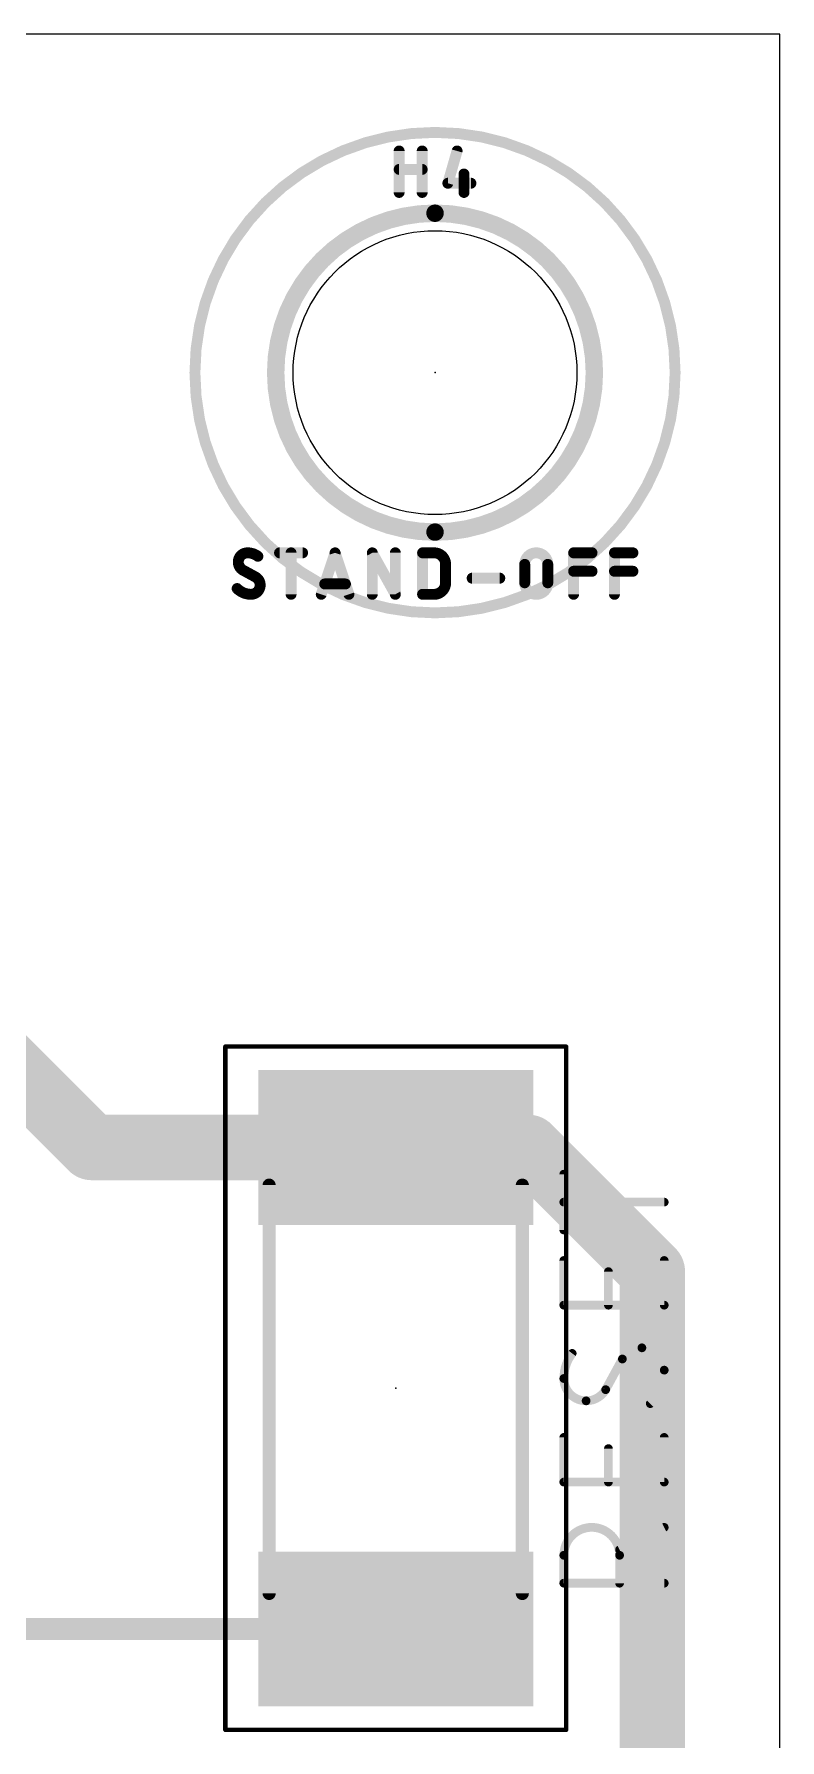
# Model space of a CAD drawing. Extents: x 0 to 6.01, y 0 to 3.
# Drawn here: x 5.658 to 6, y 2.219 to 3 of the extents above; entities that cross this region are included whole.
import ezdxf

# ---------------------------------------------------------------- set-up
doc = ezdxf.new("R2010")
doc.units = 0
for name, color, linetype in [('1', 12, 'CONTINUOUS'), ('20', 31, 'CONTINUOUS'), ('23', 53, 'CONTINUOUS'), ('25', 253, 'CONTINUOUS'), ('27', 253, 'CONTINUOUS'), ('39', 12, 'CONTINUOUS'), ('41', 12, 'CONTINUOUS'), ('42', 132, 'CONTINUOUS'), ('51', 253, 'CONTINUOUS')]:
    doc.layers.add(name, color=color, linetype=linetype)

# ---------------------------------------------------------------- blocks, each defined once
blk = doc.blocks.new('RECT')
blk.add_solid([(-0.5, -0.5), (0.5, -0.5), (-0.5, 0.5), (0.5, 0.5)])

msp = doc.modelspace()

# ---------------------------------------------------------------- linework, layer by layer
at = {"layer": '1'}
for points, const_width in [([(5.684764, 2.490236), (5.63, 2.545)], 0.03), ([(5.824, 2.490236), (5.684764, 2.490236)], 0.03), ([(5.884764, 2.490236), (5.824, 2.490236)], 0.03), ([(5.941528, 2.433472), (5.884764, 2.490236)], 0.03), ([(5.941528, 2.433472), (5.941528, 2.14)], 0.03), ([(5.824, 2.269764), (5.161236, 2.269764)], 0.01)]:
    msp.add_lwpolyline(points, dxfattribs=dict(at, const_width=const_width))
for points, const_width in [([(5.684764, 2.497736, 1), (5.684764, 2.482736)], 0.015), ([(5.67946, 2.484933, 1), (5.690067, 2.49554)], 0.015), ([(5.824, 2.497736, 1), (5.824, 2.482736)], 0.015), ([(5.824, 2.482736, 1), (5.824, 2.497736)], 0.015), ([(5.890067, 2.49554, 1), (5.87946, 2.484933)], 0.015), ([(5.884764, 2.482736, 1), (5.884764, 2.497736)], 0.015), ([(5.949028, 2.433472, 1), (5.934028, 2.433472)], 0.015), ([(5.936224, 2.428169, 1), (5.946831, 2.438776)], 0.015), ([(5.824, 2.267264, 1), (5.824, 2.272264)], 0.005)]:
    msp.add_lwpolyline(points, format="xyb", dxfattribs=dict(at, const_width=const_width))
at = {"layer": '20'}
for p, q in [((6, 3), (0, 3)), ((6, 0), (6, 3))]:
    msp.add_line(p, q, dxfattribs=at)
msp.add_circle((5.842, 2.845), 0.065, dxfattribs=at)
at = {"layer": '23'}
for p in [(5.842, 2.845), (5.824, 2.38)]:
    msp.add_point(p, dxfattribs=at)
at = {"layer": '25'}
for points, const_width in [([(5.825562, 2.9275), (5.825562, 2.9465)], 0.005), ([(5.836118, 2.9465), (5.836118, 2.9275)], 0.005), ([(5.852104, 2.9465), (5.847882, 2.931722)], 0.005), ([(5.825562, 2.938055), (5.836118, 2.938055)], 0.005), ([(5.855271, 2.935944), (5.855271, 2.9275)], 0.005), ([(5.847882, 2.931722), (5.858438, 2.931722)], 0.005), ([(5.901, 2.452445), (5.901, 2.478)], 0.004), ([(5.947, 2.465222), (5.901, 2.465222)], 0.004), ([(5.901, 2.418033), (5.901, 2.438478)], 0.004), ([(5.947, 2.438478), (5.947, 2.418033)], 0.004), ([(5.921445, 2.418033), (5.921445, 2.433367)], 0.004), ([(5.947, 2.418033), (5.901, 2.418033)], 0.004), ([(5.927833, 2.393389), (5.920167, 2.379333)], 0.004), ([(5.901, 2.337034), (5.901, 2.357478)], 0.004), ([(5.947, 2.357478), (5.947, 2.337034)], 0.004), ([(5.921445, 2.337034), (5.921445, 2.352367)], 0.004), ([(5.947, 2.337034), (5.901, 2.337034)], 0.004), ([(5.947, 2.31629), (5.926556, 2.306068)], 0.004), ([(5.901, 2.290735), (5.901, 2.303512)], 0.004), ([(5.926556, 2.303512), (5.926556, 2.290735)], 0.004), ([(5.947, 2.290735), (5.901, 2.290735)], 0.004)]:
    msp.add_lwpolyline(points, dxfattribs=dict(at, const_width=const_width))
for points, const_width in [([(5.826812, 2.9465, 1), (5.824312, 2.9465)], 0.0025), ([(5.837368, 2.9465, 1), (5.834868, 2.9465)], 0.0025), ([(5.853306, 2.946157, 1), (5.850903, 2.946843)], 0.0025), ([(5.825562, 2.939305, 1), (5.825562, 2.936805)], 0.0025), ([(5.836118, 2.936805, 1), (5.836118, 2.939305)], 0.0025), ([(5.856521, 2.935944, 1), (5.854021, 2.935944)], 0.0025), ([(5.847882, 2.932972, 1), (5.847882, 2.930472)], 0.0025), ([(5.84668, 2.932066, 1), (5.849084, 2.931379)], 0.0025), ([(5.858438, 2.930472, 1), (5.858438, 2.932972)], 0.0025), ([(5.824312, 2.9275, 1), (5.826812, 2.9275)], 0.0025), ([(5.834868, 2.9275, 1), (5.837368, 2.9275)], 0.0025), ([(5.854021, 2.9275, 1), (5.856521, 2.9275)], 0.0025), ([(5.902, 2.478, 1), (5.9, 2.478)], 0.002), ([(5.901, 2.466222, 1), (5.901, 2.464222)], 0.002), ([(5.947, 2.464222, 1), (5.947, 2.466222)], 0.002), ([(5.9, 2.452445, 1), (5.902, 2.452445)], 0.002), ([(5.902, 2.438478, 1), (5.9, 2.438478)], 0.002), ([(5.948, 2.438478, 1), (5.946, 2.438478)], 0.002), ([(5.922445, 2.433367, 1), (5.920445, 2.433367)], 0.002), ([(5.901, 2.419033, 1), (5.901, 2.417033)], 0.002), ([(5.9, 2.418033, 1), (5.902, 2.418033)], 0.002), ([(5.920445, 2.418033, 1), (5.922445, 2.418033)], 0.002), ([(5.946, 2.418033, 1), (5.948, 2.418033)], 0.002), ([(5.947, 2.417033, 1), (5.947, 2.419033)], 0.002), ([(5.904833, 2.395945, 0.162281), (5.901, 2.384445)], 0.004), ([(5.905633, 2.395345, 1), (5.904033, 2.396545)], 0.002), ([(5.936778, 2.3985, 0.265565), (5.927833, 2.393389)], 0.004), ([(5.947, 2.388278, 0.414214), (5.936778, 2.3985)], 0.004), ([(5.936778, 2.3995, 1), (5.936778, 2.3975)], 0.002), ([(5.936778, 2.3975, 1), (5.936778, 2.3995)], 0.002), ([(5.926972, 2.393897, 1), (5.928695, 2.392881)], 0.002), ([(5.928711, 2.39291, 1), (5.926956, 2.393868)], 0.002), ([(5.940611, 2.372945, 0.199996), (5.947, 2.388278)], 0.004), ([(5.948, 2.388278, 1), (5.946, 2.388278)], 0.002), ([(5.901, 2.384445, 0.414214), (5.911222, 2.374222)], 0.004), ([(5.902, 2.384445, 1), (5.9, 2.384445)], 0.002), ([(5.9, 2.384445, 1), (5.902, 2.384445)], 0.002), ([(5.946, 2.388278, 1), (5.948, 2.388278)], 0.002), ([(5.911222, 2.374222, 0.265567), (5.920167, 2.379333)], 0.004), ([(5.911222, 2.375222, 1), (5.911222, 2.373222)], 0.002), ([(5.911222, 2.373222, 1), (5.911222, 2.375222)], 0.002), ([(5.919289, 2.379812, 1), (5.921045, 2.378855)], 0.002), ([(5.921028, 2.378826, 1), (5.919305, 2.379841)], 0.002), ([(5.939907, 2.373655, 1), (5.941315, 2.372235)], 0.002), ([(5.902, 2.357478, 1), (5.9, 2.357478)], 0.002), ([(5.948, 2.357478, 1), (5.946, 2.357478)], 0.002), ([(5.922445, 2.352367, 1), (5.920445, 2.352367)], 0.002), ([(5.901, 2.338034, 1), (5.901, 2.336034)], 0.002), ([(5.9, 2.337034, 1), (5.902, 2.337034)], 0.002), ([(5.920445, 2.337034, 1), (5.922445, 2.337034)], 0.002), ([(5.946, 2.337034, 1), (5.948, 2.337034)], 0.002), ([(5.947, 2.336034, 1), (5.947, 2.338034)], 0.002), ([(5.926556, 2.303512, 1), (5.901, 2.303512)], 0.004), ([(5.947447, 2.315396, 1), (5.946553, 2.317185)], 0.002), ([(5.902, 2.303512, 1), (5.9, 2.303512)], 0.002), ([(5.9, 2.303512, 1), (5.902, 2.303512)], 0.002), ([(5.926108, 2.306962, 1), (5.927003, 2.305173)], 0.002), ([(5.927556, 2.303512, 1), (5.925556, 2.303512)], 0.002), ([(5.925556, 2.303512, 1), (5.927556, 2.303512)], 0.002), ([(5.901, 2.291735, 1), (5.901, 2.289735)], 0.002), ([(5.9, 2.290735, 1), (5.902, 2.290735)], 0.002), ([(5.925556, 2.290735, 1), (5.927556, 2.290735)], 0.002), ([(5.947, 2.289735, 1), (5.947, 2.291735)], 0.002)]:
    msp.add_lwpolyline(points, format="xyb", dxfattribs=dict(at, const_width=const_width))
at = {"layer": '27'}
for points, const_width in [([(5.75609, 2.7625, 0.414222), (5.751868, 2.758278)], 0.005), ([(5.76084, 2.760917, 0.16227), (5.75609, 2.7625)], 0.005), ([(5.75609, 2.76375, 1), (5.75609, 2.76125)], 0.0025), ([(5.75609, 2.76125, 1), (5.75609, 2.76375)], 0.0025), ([(5.77078, 2.76375, 1), (5.77078, 2.76125)], 0.0025), ([(5.777307, 2.7625, 1), (5.774807, 2.7625)], 0.0025), ([(5.781335, 2.76125, 1), (5.781335, 2.76375)], 0.0025), ([(5.797403, 2.762895, 1), (5.795032, 2.762105)], 0.0025), ([(5.797403, 2.762105, 1), (5.795032, 2.762895)], 0.0025), ([(5.81451, 2.7625, 1), (5.81201, 2.7625)], 0.0025), ([(5.814352, 2.763107, 1), (5.812167, 2.761893)], 0.0025), ([(5.825065, 2.7625, 1), (5.822565, 2.7625)], 0.0025), ([(5.83755, 2.7625, 1), (5.83505, 2.7625)], 0.0025), ([(5.8363, 2.76375, 1), (5.8363, 2.76125)], 0.0025), ([(5.846855, 2.757222, 0.414214), (5.841577, 2.7625)], 0.005), ([(5.841577, 2.76375, 1), (5.841577, 2.76125)], 0.0025), ([(5.841577, 2.76125, 1), (5.841577, 2.76375)], 0.0025), ([(5.893655, 2.757222, 1), (5.883099, 2.757222)], 0.005), ([(5.906746, 2.7625, 1), (5.904246, 2.7625)], 0.0025), ([(5.905496, 2.76375, 1), (5.905496, 2.76125)], 0.0025), ([(5.91394, 2.76125, 1), (5.91394, 2.76375)], 0.0025), ([(5.925466, 2.7625, 1), (5.922966, 2.7625)], 0.0025), ([(5.924216, 2.76375, 1), (5.924216, 2.76125)], 0.0025), ([(5.93266, 2.76125, 1), (5.93266, 2.76375)], 0.0025), ([(5.751868, 2.758278, 0.265572), (5.753979, 2.754583)], 0.005), ([(5.753118, 2.758278, 1), (5.750618, 2.758278)], 0.0025), ([(5.750618, 2.758278, 1), (5.753118, 2.758278)], 0.0025), ([(5.754577, 2.755681, 1), (5.75338, 2.753486)], 0.0025), ([(5.76009, 2.759917, 1), (5.76159, 2.761917)], 0.0025), ([(5.848105, 2.757222, 1), (5.845605, 2.757222)], 0.0025), ([(5.845605, 2.757222, 1), (5.848105, 2.757222)], 0.0025), ([(5.884349, 2.757222, 1), (5.881849, 2.757222)], 0.0025), ([(5.881849, 2.757222, 1), (5.884349, 2.757222)], 0.0025), ([(5.894905, 2.757222, 1), (5.892405, 2.757222)], 0.0025), ([(5.892405, 2.757222, 1), (5.894905, 2.757222)], 0.0025), ([(5.753344, 2.753506, 1), (5.754613, 2.75566)], 0.0025), ([(5.757673, 2.7435, 0.414214), (5.761895, 2.747722)], 0.005), ([(5.761895, 2.747722, 0.265565), (5.759784, 2.751417)], 0.005), ([(5.760419, 2.752494, 1), (5.75915, 2.75034)], 0.0025), ([(5.759186, 2.750319, 1), (5.760383, 2.752514)], 0.0025), ([(5.763145, 2.747722, 1), (5.760645, 2.747722)], 0.0025), ([(5.791467, 2.7495, 1), (5.791467, 2.747)], 0.0025), ([(5.800967, 2.747, 1), (5.800967, 2.7495)], 0.0025), ([(5.841577, 2.7435, 0.41422), (5.846855, 2.748778)], 0.005), ([(5.848105, 2.748778, 1), (5.845605, 2.748778)], 0.0025), ([(5.845605, 2.748778, 1), (5.848105, 2.748778)], 0.0025), ([(5.859004, 2.752139, 1), (5.859004, 2.749639)], 0.0025), ([(5.871671, 2.749639, 1), (5.871671, 2.752139)], 0.0025), ([(5.883099, 2.748778, 1), (5.893655, 2.748778)], 0.005), ([(5.884349, 2.748778, 1), (5.881849, 2.748778)], 0.0025), ([(5.881849, 2.748778, 1), (5.884349, 2.748778)], 0.0025), ([(5.894905, 2.748778, 1), (5.892405, 2.748778)], 0.0025), ([(5.892405, 2.748778, 1), (5.894905, 2.748778)], 0.0025), ([(5.905496, 2.755305, 1), (5.905496, 2.752805)], 0.0025), ([(5.91394, 2.752805, 1), (5.91394, 2.755305)], 0.0025), ([(5.924216, 2.755305, 1), (5.924216, 2.752805)], 0.0025), ([(5.93266, 2.752805, 1), (5.93266, 2.755305)], 0.0025), ([(5.75134, 2.746139, 0.19999), (5.757673, 2.7435)], 0.005), ([(5.752227, 2.747019, 1), (5.750452, 2.745259)], 0.0025), ([(5.757673, 2.74475, 1), (5.757673, 2.74225)], 0.0025), ([(5.757673, 2.74225, 1), (5.757673, 2.74475)], 0.0025), ([(5.760645, 2.747722, 1), (5.763145, 2.747722)], 0.0025), ([(5.774807, 2.7435, 1), (5.777307, 2.7435)], 0.0025), ([(5.788698, 2.743895, 1), (5.79107, 2.743105)], 0.0025), ([(5.801365, 2.743105, 1), (5.803737, 2.743895)], 0.0025), ([(5.81201, 2.7435, 1), (5.81451, 2.7435)], 0.0025), ([(5.822565, 2.7435, 1), (5.825065, 2.7435)], 0.0025), ([(5.822722, 2.742893, 1), (5.824908, 2.744107)], 0.0025), ([(5.8363, 2.74475, 1), (5.8363, 2.74225)], 0.0025), ([(5.83505, 2.7435, 1), (5.83755, 2.7435)], 0.0025), ([(5.841577, 2.74475, 1), (5.841577, 2.74225)], 0.0025), ([(5.841577, 2.74225, 1), (5.841577, 2.74475)], 0.0025), ([(5.904246, 2.7435, 1), (5.906746, 2.7435)], 0.0025), ([(5.922966, 2.7435, 1), (5.925466, 2.7435)], 0.0025)]:
    msp.add_lwpolyline(points, format="xyb", dxfattribs=dict(at, const_width=const_width))
at = {"layer": '27', "const_width": 0.005}
for points in [[(5.77078, 2.7625), (5.781335, 2.7625)], [(5.776057, 2.7435), (5.776057, 2.7625)], [(5.789884, 2.7435), (5.796217, 2.7625)], [(5.796217, 2.7625), (5.802551, 2.7435)], [(5.81326, 2.7435), (5.81326, 2.7625)], [(5.81326, 2.7625), (5.823815, 2.7435)], [(5.823815, 2.7435), (5.823815, 2.7625)], [(5.8363, 2.7435), (5.8363, 2.7625)], [(5.8363, 2.7625), (5.841577, 2.7625)], [(5.905496, 2.7435), (5.905496, 2.7625)], [(5.905496, 2.7625), (5.91394, 2.7625)], [(5.924216, 2.7435), (5.924216, 2.7625)], [(5.924216, 2.7625), (5.93266, 2.7625)], [(5.759784, 2.751417), (5.753979, 2.754583)], [(5.846855, 2.757222), (5.846855, 2.748778)], [(5.883099, 2.748778), (5.883099, 2.757222)], [(5.893655, 2.757222), (5.893655, 2.748778)], [(5.800967, 2.74825), (5.791467, 2.74825)], [(5.859004, 2.750889), (5.871671, 2.750889)], [(5.905496, 2.754055), (5.91394, 2.754055)], [(5.924216, 2.754055), (5.93266, 2.754055)], [(5.841577, 2.7435), (5.8363, 2.7435)]]:
    msp.add_lwpolyline(points, dxfattribs=at)
at = {"layer": '39'}
for points, const_width in [([(5.842, 2.735, 1), (5.842, 2.955, 1), (5.842, 2.735)], 0.005), ([(5.746429, 2.536417, 1), (5.745429, 2.536417)], 0.001), ([(5.745929, 2.536917, 1), (5.745929, 2.535917)], 0.001), ([(5.902571, 2.536417, 1), (5.901571, 2.536417)], 0.001), ([(5.902071, 2.535917, 1), (5.902071, 2.536917)], 0.001), ([(5.745929, 2.224083, 1), (5.745929, 2.223083)], 0.001), ([(5.745429, 2.223583, 1), (5.746429, 2.223583)], 0.001), ([(5.901571, 2.223583, 1), (5.902571, 2.223583)], 0.001), ([(5.902071, 2.223083, 1), (5.902071, 2.224083)], 0.001)]:
    msp.add_lwpolyline(points, format="xyb", dxfattribs=dict(at, const_width=const_width))
at = {"layer": '39', "const_width": 0.002}
for points in [[(5.745929, 2.223583), (5.745929, 2.536417)], [(5.745929, 2.536417), (5.902071, 2.536417)], [(5.902071, 2.536417), (5.902071, 2.223583)], [(5.902071, 2.223583), (5.745929, 2.223583)]]:
    msp.add_lwpolyline(points, dxfattribs=at)
at = {"layer": '41'}
for points, const_width in [([(5.842, 2.918, 1), (5.842, 2.772)], 0.008), ([(5.842, 2.772, 1), (5.842, 2.918)], 0.008), ([(5.842, 2.92, 1), (5.842, 2.916)], 0.004), ([(5.842, 2.916, 1), (5.842, 2.92)], 0.004), ([(5.842, 2.774, 1), (5.842, 2.77)], 0.004), ([(5.842, 2.77, 1), (5.842, 2.774)], 0.004)]:
    msp.add_lwpolyline(points, format="xyb", dxfattribs=dict(at, const_width=const_width))
at = {"layer": '42'}
for points, const_width in [([(5.842, 2.918, 1), (5.842, 2.772)], 0.008), ([(5.842, 2.772, 1), (5.842, 2.918)], 0.008), ([(5.842, 2.92, 1), (5.842, 2.916)], 0.004), ([(5.842, 2.916, 1), (5.842, 2.92)], 0.004), ([(5.842, 2.774, 1), (5.842, 2.77)], 0.004), ([(5.842, 2.77, 1), (5.842, 2.774)], 0.004)]:
    msp.add_lwpolyline(points, format="xyb", dxfattribs=dict(at, const_width=const_width))
at = {"layer": '51', "const_width": 0.006}
for points in [[(5.766008, 2.472992), (5.766008, 2.286024)], [(5.881992, 2.472992), (5.881992, 2.286024)]]:
    msp.add_lwpolyline(points, dxfattribs=at)
at = {"layer": '51', "const_width": 0.003}
for points in [[(5.767508, 2.472992, 1), (5.764508, 2.472992)], [(5.883492, 2.472992, 1), (5.880492, 2.472992)], [(5.764508, 2.286024, 1), (5.767508, 2.286024)], [(5.880492, 2.286024, 1), (5.883492, 2.286024)]]:
    msp.add_lwpolyline(points, format="xyb", dxfattribs=at)

# ---------------------------------------------------------------- block references
at = {"layer": '1', "xscale": 0.070866, "yscale": 0.125984, "rotation": 270}
for p in [(5.824, 2.490236), (5.824, 2.269764)]:
    msp.add_blockref('RECT', p, dxfattribs=at)
at = {"layer": '51', "xscale": 0.033461, "yscale": 0.122051, "rotation": 270}
for p in [(5.824026, 2.48927), (5.824026, 2.27027)]:
    msp.add_blockref('RECT', p, dxfattribs=at)

doc.saveas('drawing.dxf')
